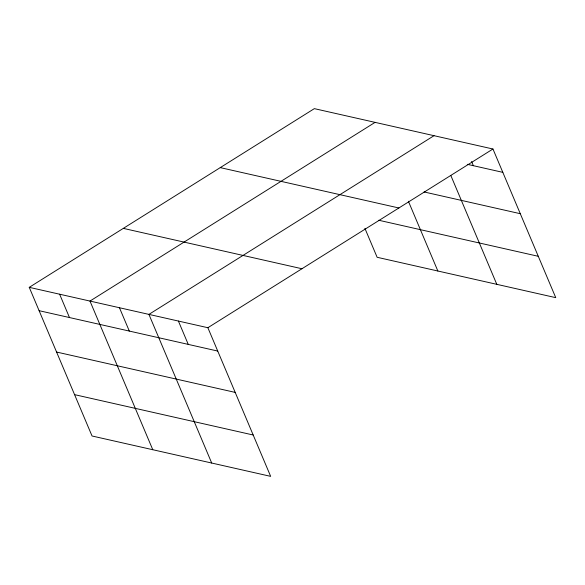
<?xml version="1.0" encoding="UTF-8"?>
<svg xmlns="http://www.w3.org/2000/svg" width="585" height="585" viewBox="0 0 585 585"><rect width="100%" height="100%" fill="white"/><g stroke="black" fill="none" stroke-linecap="round" stroke-linejoin="round"><path stroke-width="0.88" d="M29.25 287.345L207.872 327.717L270.658 476.358L92.042 435.993L29.25 287.345L314.342 108.642L492.958 149.007L555.75 297.655L377.128 257.283L364.901 228.34M375.073 122.367L89.98 301.07L152.773 449.719M434.019 135.691L148.926 314.394L211.711 463.035M207.872 327.717L492.958 149.007M467.283 164.319L502.822 172.348M424.066 191.953L520.284 213.701M220.26 167.617L398.882 207.982M378.751 220.252L538.28 256.303M123.333 228.377L301.948 268.742M39.107 310.686L217.73 351.058M56.577 352.038L235.199 392.403M74.573 394.641L253.195 435.006M471.59 161.518L473.345 165.687M450.859 175.566L496.804 284.332M408.396 201.262L437.858 271.009M178.396 321.055L188.26 344.397M119.45 307.732L129.314 331.073M59.619 294.211L69.476 317.553"/></g></svg>
